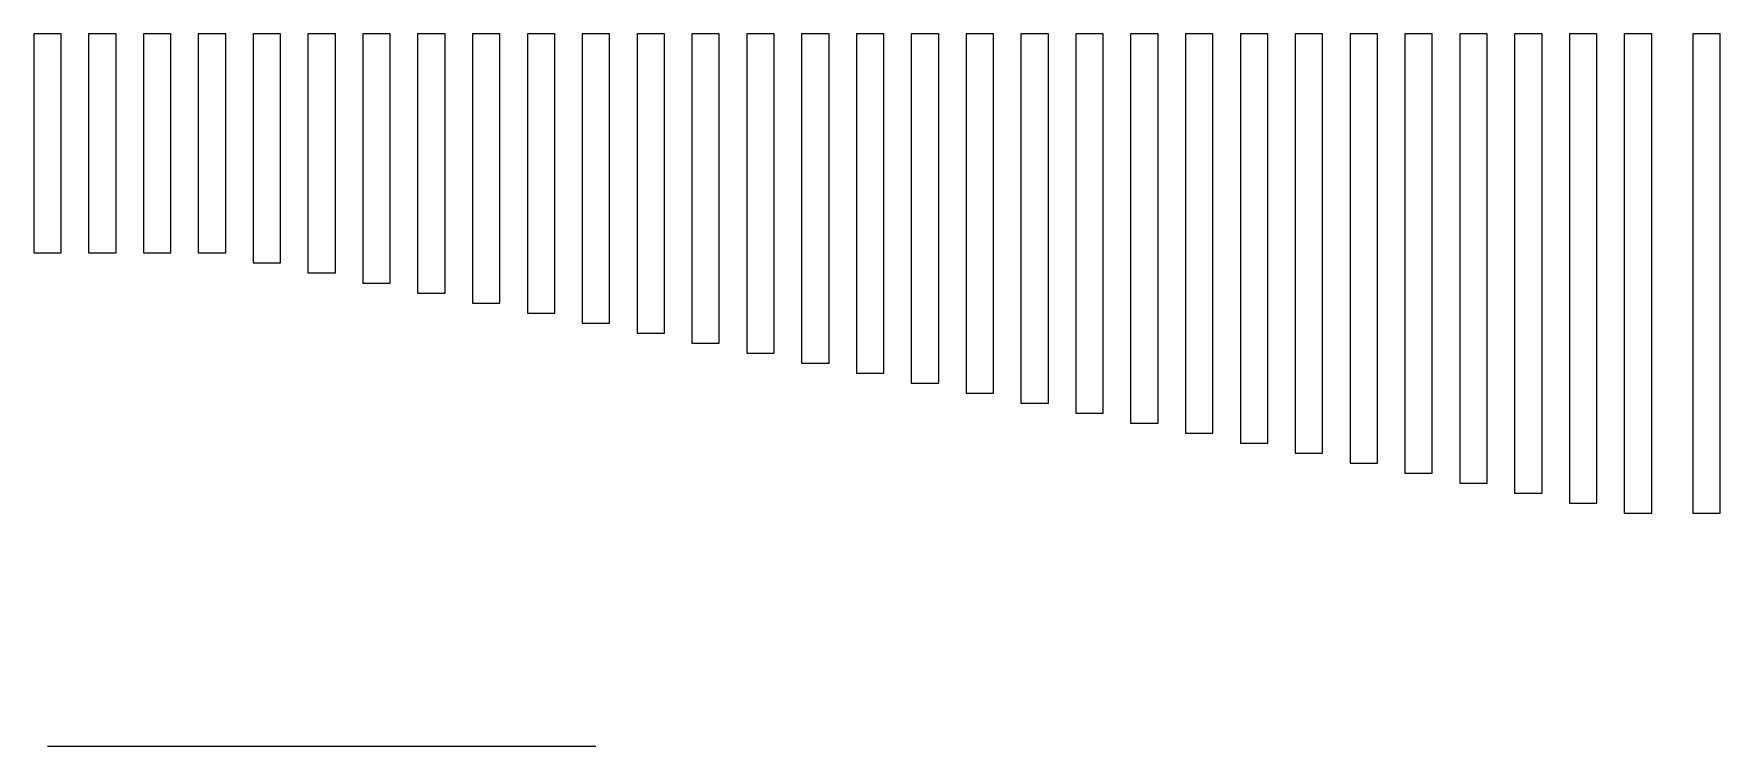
# Model space of a CAD drawing. Header units: millimetres. Extents: x -0.2 to 30.5, y -3 to 10.
import ezdxf

# ---------------------------------------------------------------- set-up
doc = ezdxf.new("R2010")
doc.units = ezdxf.units.MM

msp = doc.modelspace()

# ---------------------------------------------------------------- linework, layer by layer
at = {"layer": 'EXIT'}
msp.add_lwpolyline([(30, 1.25), (30.5, 1.25), (30.5, 10), (30, 10)], close=True, dxfattribs=at)
at = {"layer": 'NOTES'}
msp.add_line((0, -3), (10, -3), dxfattribs=at)
at = {"layer": 'RINGS'}
for p, q in [((1.25, 10), (0.75, 10)), ((0.75, 10), (0.75, 6)), ((1.25, 6), (1.25, 10)), ((3.25, 10), (2.75, 10)), ((2.75, 10), (2.75, 6)), ((3.25, 6), (3.25, 10)), ((5.25, 10), (4.75, 10)), ((4.75, 10), (4.75, 5.635)), ((5.25, 5.635), (5.25, 10)), ((7.25, 10), (6.75, 10)), ((6.75, 10), (6.75, 5.269)), ((7.25, 5.269), (7.25, 10)), ((9.25, 10), (8.75, 10)), ((8.75, 10), (8.75, 4.904)), ((9.25, 4.904), (9.25, 10)), ((11.25, 10), (10.75, 10)), ((10.75, 10), (10.75, 4.538)), ((11.25, 4.538), (11.25, 10)), ((13.25, 10), (12.75, 10)), ((12.75, 10), (12.75, 4.173)), ((13.25, 4.173), (13.25, 10)), ((15.25, 10), (14.75, 10)), ((14.75, 10), (14.75, 3.808)), ((15.25, 3.808), (15.25, 10)), ((17.25, 10), (16.75, 10)), ((16.75, 10), (16.75, 3.442)), ((17.25, 3.442), (17.25, 10)), ((19.25, 10), (18.75, 10)), ((18.75, 10), (18.75, 3.077)), ((19.25, 3.077), (19.25, 10)), ((21.25, 10), (20.75, 10)), ((20.75, 10), (20.75, 2.712)), ((21.25, 2.712), (21.25, 10)), ((23.25, 10), (22.75, 10)), ((22.75, 10), (22.75, 2.346)), ((23.25, 2.346), (23.25, 10)), ((25.25, 10), (24.75, 10)), ((24.75, 10), (24.75, 1.981)), ((25.25, 1.981), (25.25, 10)), ((27.25, 10), (26.75, 10)), ((26.75, 10), (26.75, 1.615)), ((27.25, 1.615), (27.25, 10)), ((29.25, 10), (28.75, 10)), ((28.75, 10), (28.75, 1.25)), ((29.25, 1.25), (29.25, 10)), ((0.75, 6), (1.25, 6)), ((2.75, 6), (3.25, 6)), ((4.75, 5.635), (5.25, 5.635)), ((6.75, 5.269), (7.25, 5.269)), ((8.75, 4.904), (9.25, 4.904)), ((10.75, 4.538), (11.25, 4.538)), ((12.75, 4.173), (13.25, 4.173)), ((14.75, 3.808), (15.25, 3.808)), ((16.75, 3.442), (17.25, 3.442)), ((18.75, 3.077), (19.25, 3.077)), ((20.75, 2.712), (21.25, 2.712)), ((22.75, 2.346), (23.25, 2.346)), ((24.75, 1.981), (25.25, 1.981)), ((26.75, 1.615), (27.25, 1.615)), ((28.75, 1.25), (29.25, 1.25))]:
    msp.add_line(p, q, dxfattribs=at)
for points in [[(-0.25, 6), (0.25, 6), (0.25, 10), (-0.25, 10)], [(1.75, 6), (2.25, 6), (2.25, 10), (1.75, 10)], [(3.75, 5.817), (4.25, 5.817), (4.25, 10), (3.75, 10)], [(5.75, 5.452), (6.25, 5.452), (6.25, 10), (5.75, 10)], [(7.75, 5.087), (8.25, 5.087), (8.25, 10), (7.75, 10)], [(9.75, 4.721), (10.25, 4.721), (10.25, 10), (9.75, 10)], [(11.75, 4.356), (12.25, 4.356), (12.25, 10), (11.75, 10)], [(13.75, 3.99), (14.25, 3.99), (14.25, 10), (13.75, 10)], [(15.75, 3.625), (16.25, 3.625), (16.25, 10), (15.75, 10)], [(17.75, 3.26), (18.25, 3.26), (18.25, 10), (17.75, 10)], [(19.75, 2.894), (20.25, 2.894), (20.25, 10), (19.75, 10)], [(21.75, 2.529), (22.25, 2.529), (22.25, 10), (21.75, 10)], [(23.75, 2.163), (24.25, 2.163), (24.25, 10), (23.75, 10)], [(25.75, 1.798), (26.25, 1.798), (26.25, 10), (25.75, 10)], [(27.75, 1.433), (28.25, 1.433), (28.25, 10), (27.75, 10)]]:
    msp.add_lwpolyline(points, close=True, dxfattribs=at)

doc.saveas('drawing.dxf')
